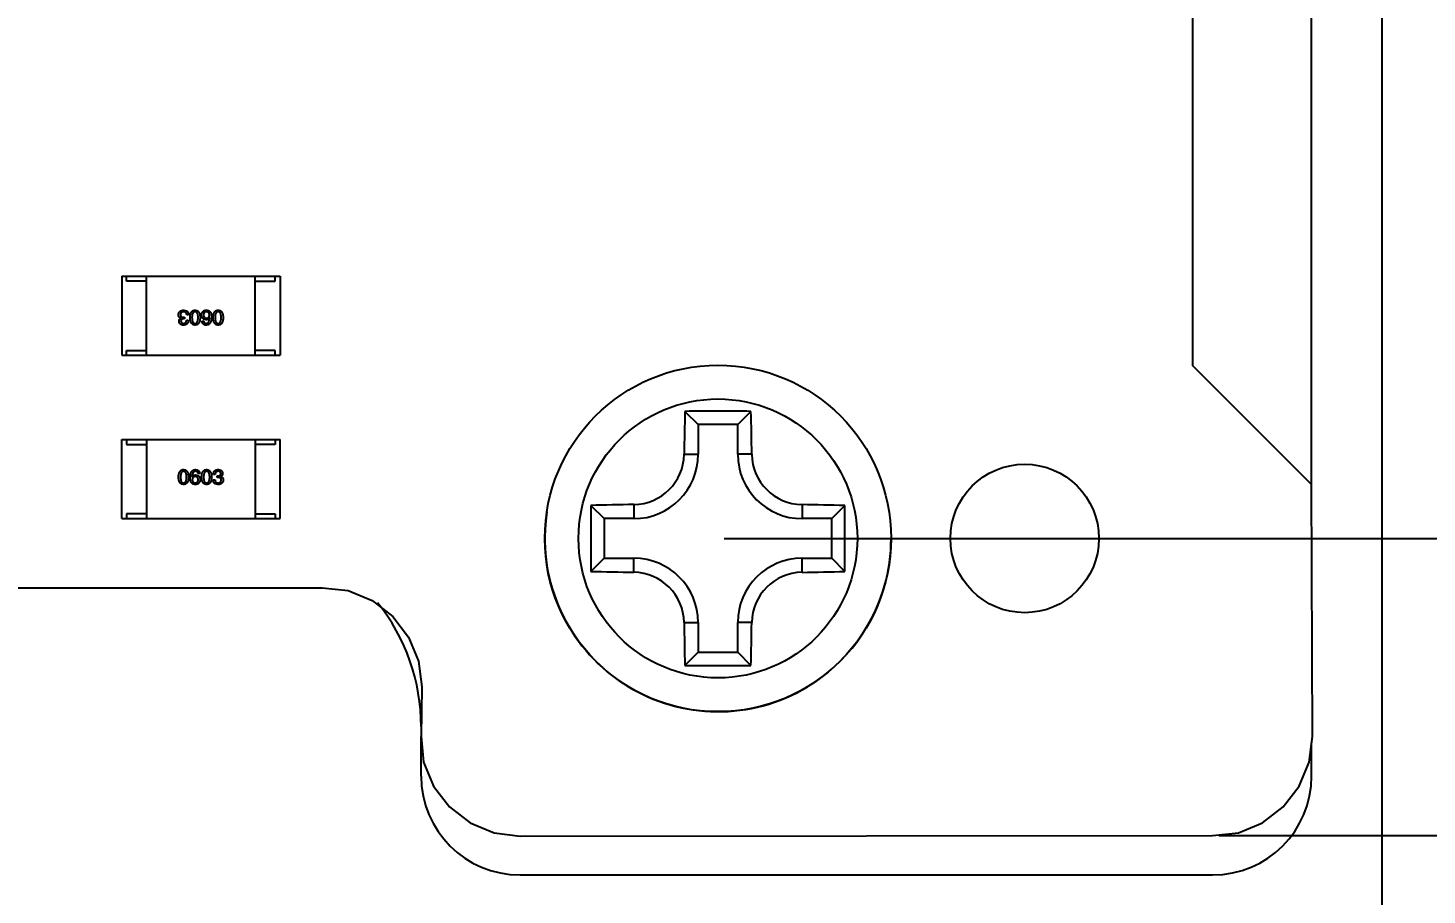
# Model space of a CAD drawing. Header units: inches. Extents: x -190 to 160, y -110 to 38.
# Drawn here: x 131.8 to 145.94, y -61.6 to -52.84 of the extents above; entities that cross this region are included whole.
import ezdxf

# ---------------------------------------------------------------- set-up
doc = ezdxf.new("R2010")
doc.units = ezdxf.units.IN
doc.header["$LTSCALE"] = 1.21
doc.header["$MEASUREMENT"] = 0
doc.header["$PDMODE"] = 3
doc.header["$PDSIZE"] = 0.3125
doc.layers.get('0').update_dxf_attribs({"linetype": 'CONTINUOUS'})
doc.layers.get('Defpoints').update_dxf_attribs({"linetype": 'CONTINUOUS'})
doc.layers.add('02___PRT_ALL_AXES', color=7, linetype='CONTINUOUS')
doc.layers.add('DIM', color=3, linetype='CONTINUOUS')
doc.styles.get("Standard").update_dxf_attribs({"font": 'txt', "width": 0.8})
doc.dimstyles.get("Standard").update_dxf_attribs({"dimtxt": 0.15625, "dimasz": 0.1875, "dimexe": 0.125, "dimexo": 0.0625, "dimgap": 0.09, "dimtad": 0, "dimtih": 1, "dimtoh": 1, "dimzin": 4, "dimdsep": 46, "dimtxsty": 'STANDARD', "dimblk": '_FILLED', "dimblk1": '_FILLED', "dimblk2": '_FILLED', "dimcen": 0.09, "dimazin": 1, "dimtp": 0.01, "dimtm": 0.01, "dimtfac": 1, "dimtofl": 0, "dimtmove": 0, "dimatfit": 3, "dimldrblk": '_FILLED', "dimfxl": 1, "dimtolj": 1, "dimtzin": 4, "dimarcsym": 0})

# ---------------------------------------------------------------- blocks, each defined once
blk = doc.blocks.new('_FILLED')
at = {"color": 0, "linetype": 'ByBlock'}
blk.add_solid([(0, 0), (-1, 0.1667), (-1, -0.1667)], dxfattribs=at)
blk = doc.blocks.new('*D15')
at = {"layer": 'Defpoints', "color": 0}
for p in [(138.776, -7.997), (138.776, -57.997), (154.239, -57.997)]:
    blk.add_point(p, dxfattribs=at)
at = {"layer": 'DIM', "color": 0, "lineweight": -2}
for p, q in [((138.838, -7.997), (154.364, -7.997)), ((154.239, -9.497), (154.239, -30.107)), ((154.239, -56.497), (154.239, -35.887)), ((138.838, -57.997), (154.364, -57.997))]:
    blk.add_line(p, q, dxfattribs=at)
at = {"layer": 'DIM', "color": 0, "lineweight": -2, "xscale": 1.5, "yscale": 1.5, "zscale": 1.5}
for p, rotation in [((154.239, -7.997), 90), ((154.239, -57.997), 270)]:
    blk.add_blockref('_FILLED', p, dxfattribs=dict(at, rotation=rotation))
at = {"layer": 'DIM', "color": 0, "insert": (154.239, -32.997), "char_height": 2, "attachment_point": 5, "rotation": 90}
blk.add_mtext('\\A1;50.00', dxfattribs=at)
blk = doc.blocks.new('*D16')
at = {"layer": 'Defpoints', "color": 0}
for p in [(143.776, -4.988), (143.776, -60.997), (158.77, -60.997)]:
    blk.add_point(p, dxfattribs=at)
at = {"layer": 'DIM', "color": 0, "lineweight": -2}
for p, q in [((143.838, -4.988), (158.895, -4.988)), ((158.77, -6.488), (158.77, -30.636)), ((158.77, -59.497), (158.77, -35.349)), ((143.838, -60.997), (158.895, -60.997))]:
    blk.add_line(p, q, dxfattribs=at)
at = {"layer": 'DIM', "color": 0, "lineweight": -2, "xscale": 1.5, "yscale": 1.5, "zscale": 1.5}
for p, rotation in [((158.77, -4.988), 90), ((158.77, -60.997), 270)]:
    blk.add_blockref('_FILLED', p, dxfattribs=dict(at, rotation=rotation))
at = {"layer": 'DIM', "color": 0, "insert": (158.77, -32.993), "char_height": 2, "attachment_point": 5, "rotation": 90}
blk.add_mtext('\\A1;56.0', dxfattribs=at)

msp = doc.modelspace()

# ---------------------------------------------------------------- linework, layer by layer
at = {"color": 7, "linetype": 'Continuous'}
for p, q in [((145.486, -4.867), (145.486, -71.937)), ((144.776, -57.453), (144.776, -29.747)), ((143.576, -56.253), (143.576, -49.91)), ((132.75, -55.347), (134.35, -55.347)), ((132.75, -55.347), (132.75, -56.147)), ((132.8, -55.397), (132.8, -55.347)), ((133, -55.397), (132.8, -55.397)), ((133, -56.147), (133, -55.347)), ((134.1, -56.147), (134.1, -55.347)), ((134.1, -55.397), (134.3, -55.397)), ((134.3, -55.397), (134.3, -55.347)), ((134.35, -55.347), (134.35, -56.147)), ((133.377, -55.692), (133.404, -55.697)), ((133.348, -55.772), (133.348, -55.771)), ((133.377, -55.762), (133.386, -55.762)), ((133.386, -55.778), (133.377, -55.778)), ((133.386, -55.762), (133.386, -55.778)), ((133.404, -55.793), (133.422, -55.793)), ((133.426, -55.739), (133.407, -55.739)), ((133.561, -55.802), (133.579, -55.802)), ((133.639, -55.77), (133.638, -55.77)), ((132.8, -56.097), (133, -56.097)), ((132.8, -56.147), (132.8, -56.097)), ((134.3, -56.097), (134.1, -56.097)), ((134.3, -56.147), (134.3, -56.097)), ((132.75, -56.147), (134.35, -56.147)), ((144.776, -57.453), (143.576, -56.253)), ((138.442, -56.713), (138.575, -56.847)), ((139.109, -56.713), (138.976, -56.847)), ((138.976, -56.847), (138.575, -56.847)), ((138.575, -56.847), (138.575, -57.147)), ((138.976, -57.147), (138.976, -56.847)), ((132.75, -56.997), (134.35, -56.997)), ((132.75, -57.797), (132.75, -56.997)), ((132.8, -56.997), (132.8, -57.047)), ((132.8, -57.047), (133, -57.047)), ((133, -56.997), (133, -57.797)), ((134.1, -56.997), (134.1, -57.797)), ((134.3, -57.047), (134.1, -57.047)), ((134.3, -56.997), (134.3, -57.047)), ((134.35, -57.797), (134.35, -56.997)), ((138.433, -57.147), (138.575, -57.147)), ((139.118, -57.147), (138.976, -57.147)), ((133.46, -57.373), (133.461, -57.374)), ((133.539, -57.341), (133.521, -57.341)), ((133.674, -57.404), (133.693, -57.404)), ((133.695, -57.35), (133.677, -57.35)), ((133.713, -57.366), (133.723, -57.366)), ((133.713, -57.381), (133.713, -57.366)), ((133.722, -57.381), (133.713, -57.381)), ((133.752, -57.371), (133.752, -57.372)), ((133.723, -57.452), (133.696, -57.447)), ((144.784, -59.997), (144.776, -57.453)), ((137.492, -57.663), (137.625, -57.797)), ((137.926, -57.655), (137.926, -57.797)), ((139.626, -57.655), (139.626, -57.797)), ((140.059, -57.663), (139.926, -57.797)), ((132.75, -57.797), (134.35, -57.797)), ((133, -57.747), (132.8, -57.747)), ((132.8, -57.747), (132.8, -57.797)), ((134.1, -57.747), (134.3, -57.747)), ((134.3, -57.747), (134.3, -57.797)), ((137.926, -57.797), (137.625, -57.797)), ((137.625, -57.797), (137.625, -58.197)), ((139.926, -57.797), (139.626, -57.797)), ((139.926, -58.197), (139.926, -57.797)), ((137.492, -58.331), (137.625, -58.197)), ((137.625, -58.197), (137.926, -58.197)), ((137.926, -58.339), (137.926, -58.197)), ((139.626, -58.197), (139.926, -58.197)), ((139.626, -58.339), (139.626, -58.197)), ((140.059, -58.331), (139.926, -58.197)), ((121.776, -58.499), (134.776, -58.497)), ((134.776, -58.497), (135.037, -58.523)), ((135.037, -58.523), (135.28, -58.623)), ((135.28, -58.623), (135.489, -58.784)), ((135.489, -58.784), (135.649, -58.993)), ((138.433, -58.847), (138.575, -58.847)), ((138.575, -58.847), (138.575, -59.147)), ((139.118, -58.847), (138.976, -58.847)), ((138.976, -59.147), (138.976, -58.847)), ((135.649, -58.993), (135.75, -59.236)), ((135.75, -59.236), (135.784, -59.497)), ((138.442, -59.281), (138.575, -59.147)), ((138.575, -59.147), (138.976, -59.147)), ((139.109, -59.281), (138.976, -59.147)), ((135.784, -59.497), (135.776, -59.997)), ((135.776, -59.997), (135.801, -60.258)), ((135.776, -60.397), (135.776, -59.997)), ((144.75, -60.258), (144.784, -59.997)), ((144.776, -60.397), (144.776, -60.063)), ((135.801, -60.258), (135.902, -60.501)), ((144.649, -60.501), (144.75, -60.258)), ((135.902, -60.501), (136.062, -60.71)), ((144.489, -60.71), (144.649, -60.501)), ((136.062, -60.71), (136.271, -60.87)), ((144.28, -60.87), (144.489, -60.71)), ((136.271, -60.87), (136.514, -60.971)), ((144.037, -60.971), (144.28, -60.87)), ((136.514, -60.971), (136.776, -61.005)), ((136.776, -61.005), (143.776, -60.997)), ((143.776, -60.997), (144.037, -60.971)), ((136.776, -61.397), (143.776, -61.397))]:
    msp.add_line(p, q, dxfattribs=at)
msp.add_circle((141.876, -57.997), 0.75, dxfattribs=at)
for centre, radius, start, end in [((192.026, -57.985), 53.599, 178.6401, 179.1039), ((138.776, -111.705), 54.993, 89.6523, 90.3477), ((85.661, -57.983), 53.464, 0.8956, 1.3604), ((137.926, -57.147), 0.65, 270, 0), ((137.918, -57.139), 0.516, 270.8929, 359.1071), ((139.626, -57.147), 0.65, 180, 270), ((139.634, -57.139), 0.516, 180.8928, 269.1072), ((192.483, -57.997), 54.992, 179.6524, 180.0001), ((138.761, -111.112), 53.464, 90.8956, 91.3604), ((138.787, -111.248), 53.599, 88.6401, 89.1039), ((85.068, -57.997), 54.992, 359.9999, 0.3476), ((138.776, -57.997), 1.75, 171.208, 0), ((192.483, -57.997), 54.992, 179.9999, 180.3476), ((85.068, -57.997), 54.992, 359.6524, 0.0001), ((137.926, -58.847), 0.65, 0, 90), ((139.626, -58.847), 0.65, 90, 180), ((138.764, -4.746), 53.599, 268.6401, 269.1039), ((137.918, -58.855), 0.516, 0.8928, 89.1072), ((139.634, -58.855), 0.516, 90.8929, 179.1071), ((138.79, -4.882), 53.464, 270.8956, 271.3604), ((133.776, -59.897), 2, 0, 38.7034), ((191.891, -58.011), 53.464, 180.8956, 181.3604), ((85.525, -58.009), 53.599, 358.6401, 359.1039), ((138.776, -4.289), 54.993, 269.6523, 270.3477), ((136.776, -60.397), 1, 180, 270), ((143.776, -60.397), 1, 270, 0)]:
    msp.add_arc(centre, radius, start, end, dxfattribs=at)
for points, knots in [([(133.323, -55.738), (133.323, -55.736), (133.324, -55.732), (133.325, -55.727), (133.326, -55.723), (133.327, -55.718), (133.329, -55.714), (133.332, -55.71), (133.335, -55.707), (133.338, -55.704), (133.341, -55.701), (133.345, -55.699), (133.35, -55.697), (133.354, -55.695), (133.359, -55.694), (133.365, -55.693), (133.37, -55.692), (133.374, -55.692), (133.377, -55.692)], [0, 0, 0, 0, 0.068236, 0.132937, 0.194125, 0.253174, 0.310181, 0.365986, 0.421096, 0.476216, 0.532352, 0.590232, 0.649824, 0.71274, 0.778406, 0.848058, 0.921922, 1, 1, 1, 1]), ([(133.376, -55.706), (133.374, -55.707), (133.372, -55.707), (133.369, -55.707), (133.365, -55.708), (133.362, -55.709), (133.36, -55.71), (133.357, -55.711), (133.355, -55.713), (133.353, -55.714), (133.351, -55.716), (133.349, -55.718), (133.348, -55.721), (133.346, -55.723), (133.345, -55.726), (133.345, -55.729), (133.344, -55.732), (133.344, -55.734), (133.344, -55.735)], [0, 0, 0, 0, 0.076694, 0.149502, 0.218019, 0.283183, 0.345589, 0.405199, 0.462852, 0.519478, 0.575313, 0.630559, 0.687006, 0.744638, 0.804006, 0.866059, 0.931486, 1, 1, 1, 1]), ([(133.407, -55.739), (133.407, -55.738), (133.407, -55.735), (133.406, -55.732), (133.406, -55.728), (133.405, -55.725), (133.404, -55.722), (133.402, -55.719), (133.401, -55.717), (133.399, -55.715), (133.397, -55.713), (133.394, -55.711), (133.392, -55.71), (133.389, -55.708), (133.386, -55.708), (133.383, -55.707), (133.379, -55.707), (133.377, -55.707), (133.376, -55.706)], [0, 0, 0, 0, 0.07723, 0.149593, 0.217944, 0.282232, 0.34411, 0.402297, 0.458791, 0.513966, 0.568538, 0.623291, 0.679957, 0.737243, 0.798142, 0.86118, 0.928728, 1, 1, 1, 1]), ([(133.404, -55.697), (133.404, -55.697), (133.406, -55.698), (133.409, -55.699), (133.411, -55.701), (133.413, -55.703), (133.415, -55.705), (133.417, -55.707), (133.418, -55.71), (133.42, -55.712), (133.421, -55.715), (133.422, -55.718), (133.423, -55.721), (133.424, -55.724), (133.425, -55.728), (133.425, -55.731), (133.426, -55.735), (133.426, -55.738), (133.426, -55.739)], [0, 0, 0, 0, 0.056906, 0.113264, 0.168825, 0.223843, 0.279195, 0.335267, 0.392098, 0.450414, 0.51054, 0.572219, 0.636652, 0.703156, 0.773102, 0.845505, 0.921063, 1, 1, 1, 1]), ([(133.441, -55.765), (133.441, -55.763), (133.441, -55.757), (133.442, -55.749), (133.443, -55.741), (133.444, -55.734), (133.446, -55.727), (133.448, -55.721), (133.451, -55.716), (133.454, -55.711), (133.457, -55.706), (133.461, -55.702), (133.465, -55.699), (133.47, -55.697), (133.475, -55.694), (133.48, -55.693), (133.486, -55.692), (133.489, -55.692), (133.491, -55.692)], [0, 0, 0, 0, 0.08769, 0.170218, 0.24749, 0.319818, 0.387758, 0.451391, 0.511445, 0.568185, 0.622681, 0.67526, 0.726746, 0.778428, 0.830764, 0.884397, 0.940866, 1, 1, 1, 1]), ([(133.491, -55.706), (133.49, -55.707), (133.488, -55.707), (133.484, -55.707), (133.481, -55.709), (133.478, -55.71), (133.475, -55.713), (133.472, -55.715), (133.47, -55.718), (133.468, -55.722), (133.466, -55.726), (133.465, -55.73), (133.463, -55.735), (133.462, -55.74), (133.461, -55.746), (133.461, -55.752), (133.46, -55.759), (133.46, -55.763), (133.46, -55.765)], [0, 0, 0, 0, 0.050879, 0.099377, 0.146973, 0.193618, 0.240619, 0.289461, 0.34047, 0.395283, 0.453059, 0.515633, 0.582666, 0.655287, 0.732971, 0.815933, 0.905166, 1, 1, 1, 1]), ([(133.491, -55.692), (133.493, -55.692), (133.497, -55.692), (133.503, -55.693), (133.508, -55.694), (133.513, -55.697), (133.518, -55.699), (133.522, -55.702), (133.526, -55.706), (133.529, -55.711), (133.532, -55.716), (133.535, -55.721), (133.537, -55.727), (133.539, -55.734), (133.54, -55.741), (133.541, -55.749), (133.542, -55.757), (133.542, -55.763), (133.542, -55.765)], [0, 0, 0, 0, 0.059135, 0.115606, 0.169241, 0.221578, 0.273261, 0.324749, 0.377329, 0.431642, 0.488541, 0.548597, 0.612232, 0.680174, 0.752504, 0.829777, 0.912307, 1, 1, 1, 1]), ([(133.522, -55.765), (133.522, -55.763), (133.522, -55.759), (133.521, -55.752), (133.521, -55.746), (133.52, -55.74), (133.519, -55.735), (133.518, -55.73), (133.516, -55.725), (133.514, -55.721), (133.512, -55.718), (133.51, -55.715), (133.508, -55.712), (133.505, -55.71), (133.502, -55.708), (133.499, -55.707), (133.495, -55.707), (133.493, -55.707), (133.491, -55.706)], [0, 0, 0, 0, 0.096457, 0.187288, 0.27178, 0.350132, 0.423455, 0.491343, 0.554037, 0.612253, 0.666313, 0.717038, 0.764921, 0.811214, 0.856775, 0.902988, 0.950234, 1, 1, 1, 1]), ([(133.557, -55.741), (133.557, -55.739), (133.557, -55.736), (133.558, -55.731), (133.559, -55.726), (133.561, -55.721), (133.563, -55.716), (133.565, -55.712), (133.568, -55.708), (133.571, -55.705), (133.572, -55.704)], [0, 0, 0, 0, 0.12904, 0.253809, 0.377066, 0.499122, 0.621469, 0.744665, 0.870607, 1, 1, 1, 1]), ([(133.572, -55.704), (133.573, -55.703), (133.575, -55.701), (133.578, -55.698), (133.582, -55.696), (133.587, -55.694), (133.591, -55.693), (133.597, -55.692), (133.603, -55.692), (133.607, -55.692), (133.609, -55.692)], [0, 0, 0, 0, 0.105033, 0.21147, 0.321511, 0.438526, 0.563605, 0.698055, 0.843218, 1, 1, 1, 1]), ([(133.606, -55.706), (133.605, -55.707), (133.602, -55.707), (133.599, -55.707), (133.596, -55.708), (133.594, -55.709), (133.591, -55.71), (133.589, -55.712), (133.587, -55.714), (133.585, -55.716), (133.583, -55.718), (133.582, -55.72), (133.58, -55.723), (133.579, -55.726), (133.578, -55.729), (133.578, -55.733), (133.577, -55.736), (133.577, -55.739), (133.577, -55.74)], [0, 0, 0, 0, 0.066682, 0.130303, 0.190802, 0.248749, 0.30534, 0.361219, 0.415721, 0.471765, 0.528279, 0.586428, 0.64659, 0.710143, 0.776461, 0.846692, 0.921137, 1, 1, 1, 1]), ([(133.637, -55.739), (133.637, -55.738), (133.637, -55.735), (133.636, -55.732), (133.635, -55.728), (133.634, -55.725), (133.633, -55.722), (133.632, -55.72), (133.63, -55.717), (133.628, -55.715), (133.626, -55.713), (133.624, -55.711), (133.621, -55.71), (133.619, -55.709), (133.616, -55.708), (133.612, -55.707), (133.609, -55.707), (133.607, -55.707), (133.606, -55.706)], [0, 0, 0, 0, 0.076467, 0.148148, 0.216496, 0.280559, 0.342274, 0.401168, 0.458322, 0.514073, 0.569257, 0.62465, 0.68124, 0.739113, 0.799947, 0.862804, 0.929597, 1, 1, 1, 1]), ([(133.609, -55.692), (133.611, -55.692), (133.615, -55.692), (133.621, -55.693), (133.626, -55.695), (133.631, -55.697), (133.636, -55.7), (133.64, -55.703), (133.644, -55.707), (133.646, -55.71), (133.647, -55.711)], [0, 0, 0, 0, 0.137449, 0.267856, 0.393219, 0.514735, 0.63397, 0.753734, 0.874967, 1, 1, 1, 1]), ([(133.674, -55.765), (133.674, -55.763), (133.674, -55.757), (133.675, -55.749), (133.676, -55.741), (133.677, -55.734), (133.679, -55.727), (133.682, -55.721), (133.684, -55.716), (133.687, -55.711), (133.691, -55.706), (133.694, -55.702), (133.698, -55.699), (133.703, -55.697), (133.708, -55.694), (133.713, -55.693), (133.719, -55.692), (133.723, -55.692), (133.725, -55.692)], [0, 0, 0, 0, 0.08769, 0.170218, 0.24749, 0.319818, 0.387758, 0.451391, 0.511445, 0.568185, 0.622681, 0.67526, 0.726746, 0.778428, 0.830764, 0.884397, 0.940866, 1, 1, 1, 1]), ([(133.725, -55.706), (133.723, -55.707), (133.721, -55.707), (133.717, -55.707), (133.714, -55.709), (133.711, -55.71), (133.708, -55.713), (133.706, -55.715), (133.703, -55.718), (133.701, -55.722), (133.699, -55.726), (133.698, -55.73), (133.696, -55.735), (133.695, -55.74), (133.695, -55.746), (133.694, -55.752), (133.694, -55.759), (133.694, -55.763), (133.693, -55.765)], [0, 0, 0, 0, 0.050879, 0.099377, 0.146973, 0.193618, 0.240619, 0.289461, 0.34047, 0.395283, 0.453059, 0.515633, 0.582666, 0.655287, 0.732971, 0.815933, 0.905166, 1, 1, 1, 1]), ([(133.725, -55.692), (133.727, -55.692), (133.731, -55.692), (133.736, -55.693), (133.741, -55.694), (133.746, -55.697), (133.751, -55.699), (133.755, -55.702), (133.759, -55.706), (133.762, -55.711), (133.765, -55.716), (133.768, -55.721), (133.77, -55.727), (133.772, -55.734), (133.773, -55.741), (133.774, -55.749), (133.775, -55.757), (133.775, -55.763), (133.775, -55.765)], [0, 0, 0, 0, 0.059135, 0.115606, 0.169241, 0.221578, 0.273261, 0.324749, 0.377329, 0.431642, 0.488541, 0.548597, 0.612232, 0.680174, 0.752504, 0.829777, 0.912307, 1, 1, 1, 1]), ([(133.755, -55.765), (133.755, -55.763), (133.755, -55.759), (133.755, -55.752), (133.754, -55.746), (133.753, -55.74), (133.752, -55.735), (133.751, -55.73), (133.749, -55.725), (133.747, -55.721), (133.745, -55.718), (133.743, -55.715), (133.741, -55.712), (133.738, -55.71), (133.735, -55.708), (133.732, -55.707), (133.728, -55.707), (133.726, -55.707), (133.725, -55.706)], [0, 0, 0, 0, 0.096457, 0.187288, 0.27178, 0.350132, 0.423455, 0.491343, 0.554037, 0.612253, 0.666313, 0.717038, 0.764921, 0.811214, 0.856775, 0.902988, 0.950234, 1, 1, 1, 1]), ([(133.348, -55.771), (133.347, -55.771), (133.345, -55.77), (133.342, -55.769), (133.34, -55.768), (133.337, -55.766), (133.335, -55.765), (133.333, -55.763), (133.331, -55.761), (133.329, -55.759), (133.328, -55.757), (133.327, -55.755), (133.326, -55.752), (133.325, -55.75), (133.324, -55.747), (133.324, -55.744), (133.323, -55.741), (133.323, -55.739), (133.323, -55.738)], [0, 0, 0, 0, 0.069445, 0.136039, 0.200011, 0.261745, 0.322328, 0.381403, 0.438864, 0.496655, 0.554398, 0.612391, 0.672266, 0.733005, 0.79604, 0.861293, 0.928785, 1, 1, 1, 1]), ([(133.33, -55.803), (133.33, -55.801), (133.33, -55.798), (133.331, -55.793), (133.332, -55.788), (133.334, -55.784), (133.337, -55.78), (133.34, -55.777), (133.344, -55.774), (133.346, -55.773), (133.348, -55.772)], [0, 0, 0, 0, 0.143686, 0.277942, 0.40333, 0.521785, 0.638573, 0.755208, 0.874773, 1, 1, 1, 1]), ([(133.375, -55.842), (133.373, -55.842), (133.37, -55.841), (133.365, -55.841), (133.36, -55.84), (133.356, -55.839), (133.352, -55.837), (133.349, -55.836), (133.345, -55.834), (133.342, -55.831), (133.34, -55.829), (133.337, -55.826), (133.335, -55.823), (133.333, -55.819), (133.332, -55.816), (133.331, -55.812), (133.33, -55.808), (133.33, -55.805), (133.33, -55.803)], [0, 0, 0, 0, 0.077845, 0.151584, 0.221397, 0.287366, 0.350104, 0.410398, 0.467998, 0.524388, 0.579979, 0.635152, 0.690917, 0.747936, 0.806661, 0.867861, 0.932479, 1, 1, 1, 1]), ([(133.344, -55.735), (133.344, -55.736), (133.344, -55.738), (133.344, -55.741), (133.345, -55.744), (133.346, -55.747), (133.347, -55.749), (133.348, -55.752), (133.35, -55.754), (133.352, -55.756), (133.354, -55.757), (133.357, -55.759), (133.36, -55.76), (133.363, -55.761), (133.366, -55.761), (133.37, -55.762), (133.373, -55.762), (133.376, -55.762), (133.377, -55.762)], [0, 0, 0, 0, 0.066518, 0.129194, 0.188613, 0.245254, 0.300032, 0.353805, 0.407079, 0.461108, 0.516272, 0.574141, 0.634837, 0.699275, 0.767504, 0.840272, 0.917505, 1, 1, 1, 1]), ([(133.377, -55.778), (133.375, -55.778), (133.373, -55.778), (133.37, -55.778), (133.367, -55.779), (133.365, -55.78), (133.362, -55.78), (133.36, -55.781), (133.358, -55.783), (133.356, -55.784), (133.354, -55.786), (133.353, -55.787), (133.352, -55.789), (133.351, -55.791), (133.35, -55.794), (133.349, -55.796), (133.349, -55.799), (133.349, -55.801), (133.349, -55.802)], [0, 0, 0, 0, 0.079415, 0.154091, 0.22508, 0.29186, 0.355026, 0.415127, 0.472418, 0.528511, 0.583551, 0.638361, 0.693547, 0.750023, 0.807857, 0.868401, 0.932259, 1, 1, 1, 1]), ([(133.349, -55.802), (133.349, -55.802), (133.349, -55.804), (133.349, -55.807), (133.35, -55.809), (133.351, -55.811), (133.352, -55.813), (133.353, -55.815), (133.355, -55.817), (133.356, -55.818), (133.358, -55.82), (133.36, -55.821), (133.362, -55.822), (133.365, -55.823), (133.367, -55.823), (133.37, -55.824), (133.373, -55.824), (133.375, -55.824), (133.376, -55.825)], [0, 0, 0, 0, 0.067655, 0.132224, 0.194132, 0.253145, 0.309858, 0.366002, 0.421361, 0.47702, 0.532632, 0.590536, 0.65067, 0.713258, 0.779588, 0.848803, 0.921949, 1, 1, 1, 1]), ([(133.422, -55.793), (133.422, -55.795), (133.422, -55.799), (133.422, -55.804), (133.421, -55.809), (133.419, -55.814), (133.418, -55.818), (133.415, -55.822), (133.413, -55.826), (133.41, -55.829), (133.407, -55.832), (133.403, -55.835), (133.4, -55.837), (133.395, -55.838), (133.391, -55.84), (133.386, -55.841), (133.38, -55.842), (133.377, -55.842), (133.375, -55.842)], [0, 0, 0, 0, 0.074804, 0.144899, 0.211458, 0.274554, 0.334363, 0.392059, 0.448123, 0.503024, 0.558154, 0.613471, 0.670844, 0.729926, 0.792003, 0.857405, 0.926768, 1, 1, 1, 1]), ([(133.376, -55.825), (133.377, -55.824), (133.379, -55.824), (133.382, -55.824), (133.385, -55.823), (133.388, -55.823), (133.391, -55.822), (133.393, -55.82), (133.395, -55.819), (133.397, -55.817), (133.399, -55.815), (133.4, -55.812), (133.401, -55.81), (133.402, -55.807), (133.403, -55.804), (133.404, -55.801), (133.404, -55.797), (133.404, -55.795), (133.404, -55.793)], [0, 0, 0, 0, 0.069877, 0.136363, 0.198671, 0.257968, 0.315462, 0.370709, 0.425568, 0.479847, 0.535753, 0.592303, 0.651386, 0.713311, 0.778642, 0.84836, 0.921866, 1, 1, 1, 1]), ([(133.491, -55.842), (133.49, -55.842), (133.486, -55.841), (133.48, -55.84), (133.475, -55.839), (133.47, -55.836), (133.466, -55.834), (133.462, -55.83), (133.458, -55.826), (133.454, -55.822), (133.451, -55.817), (133.449, -55.811), (133.447, -55.805), (133.445, -55.798), (133.443, -55.791), (133.442, -55.783), (133.441, -55.774), (133.441, -55.769), (133.441, -55.765)], [0, 0, 0, 0, 0.057415, 0.112361, 0.16496, 0.216437, 0.267441, 0.318839, 0.371478, 0.426325, 0.483626, 0.544235, 0.608673, 0.677374, 0.750405, 0.828394, 0.911525, 1, 1, 1, 1]), ([(133.46, -55.765), (133.46, -55.768), (133.46, -55.772), (133.461, -55.779), (133.461, -55.785), (133.462, -55.791), (133.463, -55.797), (133.465, -55.801), (133.466, -55.806), (133.468, -55.81), (133.47, -55.813), (133.472, -55.816), (133.475, -55.819), (133.478, -55.821), (133.481, -55.823), (133.484, -55.824), (133.488, -55.824), (133.49, -55.824), (133.491, -55.825)], [0, 0, 0, 0, 0.095719, 0.185854, 0.269738, 0.347952, 0.420315, 0.487894, 0.550245, 0.608186, 0.662454, 0.713283, 0.761375, 0.808209, 0.854301, 0.901312, 0.949396, 1, 1, 1, 1]), ([(133.491, -55.825), (133.493, -55.824), (133.495, -55.824), (133.499, -55.824), (133.502, -55.823), (133.505, -55.821), (133.508, -55.819), (133.51, -55.816), (133.512, -55.813), (133.514, -55.81), (133.516, -55.806), (133.518, -55.801), (133.519, -55.797), (133.52, -55.791), (133.521, -55.785), (133.521, -55.779), (133.522, -55.772), (133.522, -55.768), (133.522, -55.765)], [0, 0, 0, 0, 0.049764, 0.097007, 0.143217, 0.188577, 0.235116, 0.282997, 0.333719, 0.387776, 0.445989, 0.508679, 0.576563, 0.649481, 0.728235, 0.812722, 0.903548, 1, 1, 1, 1]), ([(133.542, -55.765), (133.542, -55.769), (133.542, -55.774), (133.541, -55.783), (133.54, -55.791), (133.539, -55.798), (133.537, -55.805), (133.535, -55.811), (133.532, -55.817), (133.529, -55.822), (133.526, -55.827), (133.522, -55.831), (133.518, -55.834), (133.513, -55.837), (133.508, -55.839), (133.503, -55.84), (133.497, -55.841), (133.493, -55.842), (133.491, -55.842)], [0, 0, 0, 0, 0.088823, 0.172287, 0.250296, 0.323438, 0.392244, 0.456221, 0.516635, 0.573871, 0.628, 0.680335, 0.731489, 0.782557, 0.834044, 0.886738, 0.942089, 1, 1, 1, 1]), ([(133.604, -55.788), (133.602, -55.787), (133.599, -55.787), (133.593, -55.786), (133.589, -55.785), (133.584, -55.784), (133.58, -55.782), (133.576, -55.78), (133.573, -55.777), (133.57, -55.774), (133.567, -55.771), (133.565, -55.768), (133.562, -55.764), (133.561, -55.76), (133.559, -55.756), (133.558, -55.751), (133.558, -55.746), (133.557, -55.743), (133.557, -55.741)], [0, 0, 0, 0, 0.074228, 0.144548, 0.211288, 0.274576, 0.335162, 0.393915, 0.450599, 0.506657, 0.562409, 0.618617, 0.676096, 0.735061, 0.79654, 0.860906, 0.928473, 1, 1, 1, 1]), ([(133.604, -55.842), (133.602, -55.842), (133.599, -55.841), (133.595, -55.841), (133.59, -55.84), (133.587, -55.838), (133.583, -55.837), (133.579, -55.835), (133.576, -55.833), (133.573, -55.831), (133.571, -55.828), (133.568, -55.825), (133.566, -55.822), (133.565, -55.819), (133.563, -55.815), (133.562, -55.811), (133.561, -55.807), (133.561, -55.804), (133.561, -55.802)], [0, 0, 0, 0, 0.073784, 0.144317, 0.211047, 0.274818, 0.336501, 0.395724, 0.453465, 0.510016, 0.566585, 0.622844, 0.680328, 0.739335, 0.800408, 0.863904, 0.93053, 1, 1, 1, 1]), ([(133.577, -55.74), (133.577, -55.741), (133.577, -55.744), (133.578, -55.747), (133.578, -55.75), (133.579, -55.753), (133.58, -55.756), (133.582, -55.759), (133.583, -55.761), (133.585, -55.763), (133.587, -55.765), (133.589, -55.767), (133.592, -55.768), (133.594, -55.769), (133.597, -55.77), (133.6, -55.771), (133.603, -55.771), (133.605, -55.771), (133.606, -55.771)], [0, 0, 0, 0, 0.076288, 0.14871, 0.216387, 0.281386, 0.342528, 0.402111, 0.4591, 0.514852, 0.569974, 0.625644, 0.682226, 0.740156, 0.800362, 0.863471, 0.930116, 1, 1, 1, 1]), ([(133.579, -55.802), (133.579, -55.804), (133.58, -55.807), (133.581, -55.812), (133.584, -55.816), (133.587, -55.819), (133.59, -55.822), (133.594, -55.823), (133.599, -55.824), (133.602, -55.824), (133.604, -55.825)], [0, 0, 0, 0, 0.1439, 0.274233, 0.394478, 0.509388, 0.621911, 0.738504, 0.863414, 1, 1, 1, 1]), ([(133.658, -55.762), (133.658, -55.765), (133.658, -55.771), (133.657, -55.78), (133.656, -55.789), (133.654, -55.796), (133.652, -55.803), (133.65, -55.81), (133.647, -55.816), (133.644, -55.821), (133.64, -55.826), (133.636, -55.83), (133.632, -55.833), (133.627, -55.836), (133.622, -55.839), (133.616, -55.84), (133.61, -55.841), (133.606, -55.842), (133.604, -55.842)], [0, 0, 0, 0, 0.087517, 0.169686, 0.246944, 0.319347, 0.387088, 0.450961, 0.511075, 0.567974, 0.622351, 0.675039, 0.726853, 0.778688, 0.83093, 0.884738, 0.941043, 1, 1, 1, 1]), ([(133.638, -55.77), (133.638, -55.771), (133.636, -55.774), (133.633, -55.778), (133.629, -55.781), (133.625, -55.783), (133.62, -55.785), (133.615, -55.787), (133.61, -55.787), (133.606, -55.788), (133.604, -55.788)], [0, 0, 0, 0, 0.122276, 0.239997, 0.35611, 0.473903, 0.59404, 0.720428, 0.855383, 1, 1, 1, 1]), ([(133.604, -55.825), (133.605, -55.824), (133.608, -55.824), (133.611, -55.823), (133.615, -55.822), (133.618, -55.821), (133.621, -55.819), (133.624, -55.816), (133.626, -55.813), (133.629, -55.81), (133.631, -55.807), (133.633, -55.803), (133.634, -55.798), (133.636, -55.793), (133.637, -55.788), (133.638, -55.783), (133.639, -55.777), (133.639, -55.773), (133.639, -55.77)], [0, 0, 0, 0, 0.054741, 0.107075, 0.158339, 0.208382, 0.258772, 0.310045, 0.362765, 0.417822, 0.475982, 0.537466, 0.602901, 0.673037, 0.747247, 0.826291, 0.910782, 1, 1, 1, 1]), ([(133.606, -55.771), (133.608, -55.771), (133.61, -55.771), (133.613, -55.771), (133.616, -55.77), (133.619, -55.769), (133.622, -55.768), (133.624, -55.766), (133.626, -55.765), (133.628, -55.763), (133.63, -55.761), (133.632, -55.758), (133.633, -55.756), (133.634, -55.753), (133.635, -55.75), (133.636, -55.747), (133.636, -55.743), (133.637, -55.741), (133.637, -55.739)], [0, 0, 0, 0, 0.070453, 0.136523, 0.199866, 0.260392, 0.318446, 0.374657, 0.430182, 0.485556, 0.541071, 0.598396, 0.657208, 0.718642, 0.783247, 0.851631, 0.923928, 1, 1, 1, 1]), ([(133.647, -55.711), (133.648, -55.713), (133.65, -55.716), (133.652, -55.721), (133.654, -55.727), (133.655, -55.733), (133.657, -55.74), (133.657, -55.747), (133.658, -55.754), (133.658, -55.76), (133.658, -55.762)], [0, 0, 0, 0, 0.101889, 0.209155, 0.322694, 0.442863, 0.569758, 0.70479, 0.848502, 1, 1, 1, 1]), ([(133.725, -55.842), (133.723, -55.842), (133.719, -55.841), (133.713, -55.84), (133.708, -55.839), (133.703, -55.836), (133.699, -55.834), (133.695, -55.83), (133.691, -55.826), (133.688, -55.822), (133.685, -55.817), (133.682, -55.811), (133.68, -55.805), (133.678, -55.798), (133.676, -55.791), (133.675, -55.783), (133.674, -55.774), (133.674, -55.769), (133.674, -55.765)], [0, 0, 0, 0, 0.057415, 0.112361, 0.16496, 0.216437, 0.267441, 0.318839, 0.371478, 0.426325, 0.483626, 0.544235, 0.608673, 0.677374, 0.750405, 0.828394, 0.911525, 1, 1, 1, 1]), ([(133.693, -55.765), (133.694, -55.768), (133.694, -55.772), (133.694, -55.779), (133.695, -55.785), (133.695, -55.791), (133.696, -55.797), (133.698, -55.801), (133.699, -55.806), (133.701, -55.81), (133.703, -55.813), (133.706, -55.816), (133.708, -55.819), (133.711, -55.821), (133.714, -55.823), (133.717, -55.824), (133.721, -55.824), (133.723, -55.824), (133.725, -55.825)], [0, 0, 0, 0, 0.095719, 0.185854, 0.269738, 0.347952, 0.420315, 0.487894, 0.550245, 0.608186, 0.662454, 0.713283, 0.761375, 0.808209, 0.854301, 0.901312, 0.949396, 1, 1, 1, 1]), ([(133.725, -55.825), (133.726, -55.824), (133.728, -55.824), (133.732, -55.824), (133.735, -55.823), (133.738, -55.821), (133.741, -55.819), (133.743, -55.816), (133.745, -55.813), (133.747, -55.81), (133.749, -55.806), (133.751, -55.801), (133.752, -55.797), (133.753, -55.791), (133.754, -55.785), (133.755, -55.779), (133.755, -55.772), (133.755, -55.768), (133.755, -55.765)], [0, 0, 0, 0, 0.049764, 0.097007, 0.143217, 0.188577, 0.235116, 0.282997, 0.333719, 0.387776, 0.445989, 0.508679, 0.576563, 0.649481, 0.728235, 0.812722, 0.903548, 1, 1, 1, 1]), ([(133.775, -55.765), (133.775, -55.769), (133.775, -55.774), (133.774, -55.783), (133.773, -55.791), (133.772, -55.798), (133.77, -55.805), (133.768, -55.811), (133.765, -55.817), (133.762, -55.822), (133.759, -55.827), (133.755, -55.831), (133.751, -55.834), (133.746, -55.837), (133.741, -55.839), (133.736, -55.84), (133.731, -55.841), (133.727, -55.842), (133.725, -55.842)], [0, 0, 0, 0, 0.088823, 0.172287, 0.250296, 0.323438, 0.392244, 0.456221, 0.516635, 0.573871, 0.628, 0.680335, 0.731489, 0.782557, 0.834044, 0.886738, 0.942089, 1, 1, 1, 1]), ([(133.324, -57.378), (133.324, -57.375), (133.325, -57.369), (133.325, -57.36), (133.326, -57.352), (133.328, -57.345), (133.33, -57.338), (133.332, -57.332), (133.335, -57.326), (133.338, -57.321), (133.341, -57.317), (133.345, -57.313), (133.349, -57.309), (133.353, -57.307), (133.358, -57.305), (133.364, -57.303), (133.369, -57.302), (133.373, -57.302), (133.375, -57.302)], [0, 0, 0, 0, 0.088823, 0.172287, 0.250296, 0.323438, 0.392244, 0.456221, 0.516635, 0.573871, 0.628, 0.680335, 0.731489, 0.782557, 0.834044, 0.886738, 0.942089, 1, 1, 1, 1]), ([(133.375, -57.452), (133.373, -57.452), (133.369, -57.451), (133.364, -57.45), (133.358, -57.449), (133.353, -57.447), (133.349, -57.444), (133.345, -57.441), (133.341, -57.437), (133.338, -57.433), (133.335, -57.428), (133.332, -57.422), (133.33, -57.416), (133.328, -57.41), (133.326, -57.403), (133.325, -57.395), (133.325, -57.387), (133.324, -57.381), (133.324, -57.378)], [0, 0, 0, 0, 0.059135, 0.115606, 0.169241, 0.221578, 0.273261, 0.324749, 0.377329, 0.431642, 0.488541, 0.548597, 0.612232, 0.680174, 0.752504, 0.829777, 0.912307, 1, 1, 1, 1]), ([(133.375, -57.319), (133.374, -57.319), (133.371, -57.319), (133.368, -57.32), (133.365, -57.321), (133.362, -57.322), (133.359, -57.325), (133.356, -57.327), (133.354, -57.33), (133.352, -57.334), (133.35, -57.338), (133.349, -57.342), (133.348, -57.347), (133.346, -57.352), (133.346, -57.358), (133.345, -57.364), (133.345, -57.371), (133.345, -57.376), (133.345, -57.378)], [0, 0, 0, 0, 0.049764, 0.097007, 0.143217, 0.188577, 0.235116, 0.282997, 0.333719, 0.387776, 0.445989, 0.508679, 0.576563, 0.649481, 0.728235, 0.812722, 0.903548, 1, 1, 1, 1]), ([(133.345, -57.378), (133.345, -57.38), (133.345, -57.385), (133.345, -57.392), (133.346, -57.398), (133.346, -57.404), (133.348, -57.409), (133.349, -57.414), (133.35, -57.418), (133.352, -57.422), (133.354, -57.426), (133.356, -57.429), (133.359, -57.431), (133.362, -57.433), (133.365, -57.435), (133.368, -57.436), (133.371, -57.437), (133.374, -57.437), (133.375, -57.437)], [0, 0, 0, 0, 0.096457, 0.187288, 0.27178, 0.350132, 0.423455, 0.491343, 0.554037, 0.612253, 0.666313, 0.717038, 0.764921, 0.811214, 0.856775, 0.902988, 0.950234, 1, 1, 1, 1]), ([(133.375, -57.302), (133.377, -57.302), (133.381, -57.302), (133.386, -57.303), (133.392, -57.305), (133.396, -57.307), (133.401, -57.31), (133.405, -57.313), (133.409, -57.317), (133.412, -57.322), (133.415, -57.327), (133.418, -57.332), (133.42, -57.339), (133.422, -57.345), (133.423, -57.353), (133.425, -57.361), (133.425, -57.369), (133.426, -57.375), (133.426, -57.378)], [0, 0, 0, 0, 0.057415, 0.112361, 0.16496, 0.216437, 0.267441, 0.318839, 0.371478, 0.426325, 0.483626, 0.544235, 0.608673, 0.677374, 0.750405, 0.828394, 0.911525, 1, 1, 1, 1]), ([(133.406, -57.378), (133.406, -57.376), (133.406, -57.371), (133.406, -57.364), (133.405, -57.358), (133.404, -57.352), (133.403, -57.347), (133.402, -57.342), (133.4, -57.338), (133.399, -57.334), (133.396, -57.33), (133.394, -57.327), (133.392, -57.325), (133.389, -57.322), (133.386, -57.321), (133.382, -57.32), (133.379, -57.319), (133.376, -57.319), (133.375, -57.319)], [0, 0, 0, 0, 0.095719, 0.185854, 0.269738, 0.347952, 0.420315, 0.487894, 0.550245, 0.608186, 0.662454, 0.713283, 0.761375, 0.808209, 0.854301, 0.901312, 0.949396, 1, 1, 1, 1]), ([(133.375, -57.437), (133.376, -57.437), (133.379, -57.437), (133.382, -57.436), (133.386, -57.435), (133.389, -57.433), (133.392, -57.431), (133.394, -57.428), (133.396, -57.425), (133.398, -57.422), (133.4, -57.418), (133.402, -57.413), (133.403, -57.409), (133.404, -57.403), (133.405, -57.398), (133.406, -57.391), (133.406, -57.385), (133.406, -57.38), (133.406, -57.378)], [0, 0, 0, 0, 0.050879, 0.099377, 0.146973, 0.193618, 0.240619, 0.289461, 0.34047, 0.395283, 0.453059, 0.515633, 0.582666, 0.655287, 0.732971, 0.815933, 0.905166, 1, 1, 1, 1]), ([(133.426, -57.378), (133.426, -57.381), (133.426, -57.387), (133.425, -57.395), (133.424, -57.403), (133.422, -57.41), (133.42, -57.416), (133.418, -57.422), (133.415, -57.428), (133.412, -57.433), (133.409, -57.437), (133.405, -57.441), (133.401, -57.444), (133.397, -57.447), (133.392, -57.449), (133.387, -57.45), (133.381, -57.451), (133.377, -57.452), (133.375, -57.452)], [0, 0, 0, 0, 0.08769, 0.170218, 0.24749, 0.319818, 0.387758, 0.451391, 0.511445, 0.568185, 0.622681, 0.67526, 0.726746, 0.778428, 0.830764, 0.884397, 0.940866, 1, 1, 1, 1]), ([(133.442, -57.381), (133.442, -57.378), (133.442, -57.372), (133.443, -57.363), (133.444, -57.355), (133.445, -57.347), (133.447, -57.34), (133.45, -57.334), (133.453, -57.328), (133.456, -57.322), (133.459, -57.318), (133.463, -57.314), (133.468, -57.31), (133.473, -57.307), (133.478, -57.305), (133.483, -57.303), (133.489, -57.302), (133.494, -57.302), (133.496, -57.302)], [0, 0, 0, 0, 0.087517, 0.169686, 0.246944, 0.319347, 0.387088, 0.450961, 0.511075, 0.567974, 0.622351, 0.675039, 0.726853, 0.778688, 0.83093, 0.884738, 0.941043, 1, 1, 1, 1]), ([(133.452, -57.432), (133.451, -57.43), (133.45, -57.427), (133.447, -57.422), (133.446, -57.416), (133.444, -57.41), (133.443, -57.404), (133.442, -57.397), (133.442, -57.389), (133.442, -57.384), (133.442, -57.381)], [0, 0, 0, 0, 0.101889, 0.209155, 0.322694, 0.442863, 0.569758, 0.70479, 0.848502, 1, 1, 1, 1]), ([(133.496, -57.319), (133.494, -57.319), (133.492, -57.319), (133.488, -57.32), (133.485, -57.321), (133.481, -57.323), (133.478, -57.325), (133.476, -57.327), (133.473, -57.33), (133.471, -57.333), (133.469, -57.337), (133.467, -57.341), (133.465, -57.345), (133.464, -57.35), (133.463, -57.355), (133.462, -57.361), (133.461, -57.367), (133.461, -57.371), (133.46, -57.373)], [0, 0, 0, 0, 0.054741, 0.107075, 0.158339, 0.208382, 0.258772, 0.310045, 0.362765, 0.417822, 0.475982, 0.537466, 0.602901, 0.673037, 0.747247, 0.826291, 0.910782, 1, 1, 1, 1]), ([(133.461, -57.374), (133.462, -57.372), (133.464, -57.37), (133.467, -57.366), (133.471, -57.363), (133.475, -57.36), (133.479, -57.358), (133.484, -57.357), (133.49, -57.356), (133.494, -57.356), (133.496, -57.356)], [0, 0, 0, 0, 0.122276, 0.239997, 0.35611, 0.473903, 0.59404, 0.720428, 0.855383, 1, 1, 1, 1]), ([(133.493, -57.372), (133.492, -57.372), (133.49, -57.372), (133.487, -57.373), (133.483, -57.373), (133.481, -57.374), (133.478, -57.376), (133.476, -57.377), (133.473, -57.379), (133.471, -57.381), (133.469, -57.383), (133.468, -57.385), (133.467, -57.388), (133.465, -57.39), (133.464, -57.394), (133.464, -57.397), (133.463, -57.4), (133.463, -57.403), (133.463, -57.404)], [0, 0, 0, 0, 0.070453, 0.136523, 0.199866, 0.260392, 0.318446, 0.374657, 0.430182, 0.485556, 0.541071, 0.598396, 0.657208, 0.718642, 0.783247, 0.851631, 0.923928, 1, 1, 1, 1]), ([(133.463, -57.404), (133.463, -57.405), (133.463, -57.408), (133.464, -57.412), (133.464, -57.415), (133.465, -57.418), (133.467, -57.421), (133.468, -57.424), (133.47, -57.426), (133.472, -57.428), (133.474, -57.43), (133.476, -57.432), (133.478, -57.433), (133.481, -57.435), (133.484, -57.436), (133.487, -57.436), (133.491, -57.437), (133.493, -57.437), (133.494, -57.437)], [0, 0, 0, 0, 0.076467, 0.148148, 0.216496, 0.280559, 0.342274, 0.401168, 0.458322, 0.514073, 0.569257, 0.62465, 0.68124, 0.739113, 0.799947, 0.862804, 0.929597, 1, 1, 1, 1]), ([(133.523, -57.403), (133.523, -57.402), (133.522, -57.4), (133.522, -57.396), (133.521, -57.393), (133.52, -57.39), (133.519, -57.387), (133.518, -57.385), (133.516, -57.382), (133.515, -57.38), (133.513, -57.378), (133.51, -57.377), (133.508, -57.376), (133.506, -57.374), (133.503, -57.373), (133.5, -57.373), (133.497, -57.372), (133.494, -57.372), (133.493, -57.372)], [0, 0, 0, 0, 0.076288, 0.14871, 0.216387, 0.281386, 0.342528, 0.402111, 0.4591, 0.514852, 0.569974, 0.625644, 0.682226, 0.740156, 0.800362, 0.863471, 0.930116, 1, 1, 1, 1]), ([(133.494, -57.437), (133.495, -57.437), (133.497, -57.437), (133.5, -57.436), (133.503, -57.435), (133.506, -57.434), (133.508, -57.433), (133.511, -57.431), (133.513, -57.43), (133.515, -57.428), (133.517, -57.425), (133.518, -57.423), (133.519, -57.42), (133.52, -57.417), (133.521, -57.414), (133.522, -57.411), (133.522, -57.407), (133.523, -57.405), (133.523, -57.403)], [0, 0, 0, 0, 0.066682, 0.130303, 0.190802, 0.248749, 0.30534, 0.361219, 0.415721, 0.471765, 0.528279, 0.586428, 0.64659, 0.710143, 0.776461, 0.846692, 0.921137, 1, 1, 1, 1]), ([(133.496, -57.302), (133.497, -57.302), (133.5, -57.302), (133.505, -57.303), (133.509, -57.304), (133.513, -57.305), (133.517, -57.306), (133.52, -57.308), (133.523, -57.31), (133.526, -57.313), (133.529, -57.315), (133.531, -57.318), (133.533, -57.321), (133.535, -57.325), (133.536, -57.328), (133.538, -57.332), (133.539, -57.337), (133.539, -57.34), (133.539, -57.341)], [0, 0, 0, 0, 0.073784, 0.144317, 0.211047, 0.274818, 0.336501, 0.395724, 0.453465, 0.510016, 0.566585, 0.622844, 0.680328, 0.739335, 0.800408, 0.863904, 0.93053, 1, 1, 1, 1]), ([(133.521, -57.341), (133.521, -57.339), (133.52, -57.336), (133.518, -57.331), (133.516, -57.327), (133.513, -57.324), (133.509, -57.322), (133.505, -57.32), (133.501, -57.319), (133.497, -57.319), (133.496, -57.319)], [0, 0, 0, 0, 0.1439, 0.274233, 0.394478, 0.509388, 0.621911, 0.738504, 0.863414, 1, 1, 1, 1]), ([(133.496, -57.356), (133.498, -57.356), (133.501, -57.356), (133.506, -57.357), (133.511, -57.358), (133.515, -57.36), (133.52, -57.362), (133.523, -57.364), (133.527, -57.366), (133.53, -57.369), (133.533, -57.372), (133.535, -57.376), (133.537, -57.379), (133.539, -57.383), (133.54, -57.388), (133.541, -57.392), (133.542, -57.397), (133.542, -57.401), (133.542, -57.402)], [0, 0, 0, 0, 0.074228, 0.144548, 0.211288, 0.274576, 0.335162, 0.393915, 0.450599, 0.506657, 0.562409, 0.618617, 0.676096, 0.735061, 0.79654, 0.860906, 0.928473, 1, 1, 1, 1]), ([(133.542, -57.402), (133.542, -57.404), (133.542, -57.408), (133.542, -57.413), (133.54, -57.418), (133.539, -57.422), (133.537, -57.427), (133.534, -57.431), (133.531, -57.435), (133.529, -57.438), (133.528, -57.439)], [0, 0, 0, 0, 0.12904, 0.253809, 0.377066, 0.499122, 0.621469, 0.744665, 0.870607, 1, 1, 1, 1]), ([(133.557, -57.378), (133.557, -57.375), (133.558, -57.369), (133.558, -57.36), (133.56, -57.352), (133.561, -57.345), (133.563, -57.338), (133.565, -57.332), (133.568, -57.326), (133.571, -57.321), (133.574, -57.317), (133.578, -57.313), (133.582, -57.309), (133.587, -57.307), (133.591, -57.305), (133.597, -57.303), (133.602, -57.302), (133.606, -57.302), (133.608, -57.302)], [0, 0, 0, 0, 0.088823, 0.172287, 0.250296, 0.323438, 0.392244, 0.456221, 0.516635, 0.573871, 0.628, 0.680335, 0.731489, 0.782557, 0.834044, 0.886738, 0.942089, 1, 1, 1, 1]), ([(133.608, -57.452), (133.606, -57.452), (133.602, -57.451), (133.597, -57.45), (133.591, -57.449), (133.587, -57.447), (133.582, -57.444), (133.578, -57.441), (133.574, -57.437), (133.571, -57.433), (133.568, -57.428), (133.565, -57.422), (133.563, -57.416), (133.561, -57.41), (133.56, -57.403), (133.558, -57.395), (133.558, -57.387), (133.557, -57.381), (133.557, -57.378)], [0, 0, 0, 0, 0.059135, 0.115606, 0.169241, 0.221578, 0.273261, 0.324749, 0.377329, 0.431642, 0.488541, 0.548597, 0.612232, 0.680174, 0.752504, 0.829777, 0.912307, 1, 1, 1, 1]), ([(133.608, -57.319), (133.607, -57.319), (133.605, -57.319), (133.601, -57.32), (133.598, -57.321), (133.595, -57.322), (133.592, -57.325), (133.59, -57.327), (133.587, -57.33), (133.585, -57.334), (133.584, -57.338), (133.582, -57.342), (133.581, -57.347), (133.58, -57.352), (133.579, -57.358), (133.578, -57.364), (133.578, -57.371), (133.578, -57.376), (133.578, -57.378)], [0, 0, 0, 0, 0.049764, 0.097007, 0.143217, 0.188577, 0.235116, 0.282997, 0.333719, 0.387776, 0.445989, 0.508679, 0.576563, 0.649481, 0.728235, 0.812722, 0.903548, 1, 1, 1, 1]), ([(133.578, -57.378), (133.578, -57.38), (133.578, -57.385), (133.578, -57.392), (133.579, -57.398), (133.58, -57.404), (133.581, -57.409), (133.582, -57.414), (133.584, -57.418), (133.585, -57.422), (133.587, -57.426), (133.59, -57.429), (133.592, -57.431), (133.595, -57.433), (133.598, -57.435), (133.601, -57.436), (133.605, -57.437), (133.607, -57.437), (133.608, -57.437)], [0, 0, 0, 0, 0.096457, 0.187288, 0.27178, 0.350132, 0.423455, 0.491343, 0.554037, 0.612253, 0.666313, 0.717038, 0.764921, 0.811214, 0.856775, 0.902988, 0.950234, 1, 1, 1, 1]), ([(133.608, -57.302), (133.61, -57.302), (133.614, -57.302), (133.62, -57.303), (133.625, -57.305), (133.63, -57.307), (133.634, -57.31), (133.638, -57.313), (133.642, -57.317), (133.645, -57.322), (133.648, -57.327), (133.651, -57.332), (133.653, -57.339), (133.655, -57.345), (133.657, -57.353), (133.658, -57.361), (133.659, -57.369), (133.659, -57.375), (133.659, -57.378)], [0, 0, 0, 0, 0.057415, 0.112361, 0.16496, 0.216437, 0.267441, 0.318839, 0.371478, 0.426325, 0.483626, 0.544235, 0.608673, 0.677374, 0.750405, 0.828394, 0.911525, 1, 1, 1, 1]), ([(133.639, -57.378), (133.639, -57.376), (133.639, -57.371), (133.639, -57.364), (133.638, -57.358), (133.637, -57.352), (133.636, -57.347), (133.635, -57.342), (133.633, -57.338), (133.632, -57.334), (133.63, -57.33), (133.627, -57.327), (133.625, -57.325), (133.622, -57.322), (133.619, -57.321), (133.615, -57.32), (133.612, -57.319), (133.609, -57.319), (133.608, -57.319)], [0, 0, 0, 0, 0.095719, 0.185854, 0.269738, 0.347952, 0.420315, 0.487894, 0.550245, 0.608186, 0.662454, 0.713283, 0.761375, 0.808209, 0.854301, 0.901312, 0.949396, 1, 1, 1, 1]), ([(133.608, -57.437), (133.609, -57.437), (133.612, -57.437), (133.615, -57.436), (133.619, -57.435), (133.622, -57.433), (133.625, -57.431), (133.627, -57.428), (133.63, -57.425), (133.632, -57.422), (133.633, -57.418), (133.635, -57.413), (133.636, -57.409), (133.637, -57.403), (133.638, -57.398), (133.639, -57.391), (133.639, -57.385), (133.639, -57.38), (133.639, -57.378)], [0, 0, 0, 0, 0.050879, 0.099377, 0.146973, 0.193618, 0.240619, 0.289461, 0.34047, 0.395283, 0.453059, 0.515633, 0.582666, 0.655287, 0.732971, 0.815933, 0.905166, 1, 1, 1, 1]), ([(133.659, -57.378), (133.659, -57.381), (133.659, -57.387), (133.658, -57.395), (133.657, -57.403), (133.655, -57.41), (133.653, -57.416), (133.651, -57.422), (133.649, -57.428), (133.646, -57.433), (133.642, -57.437), (133.638, -57.441), (133.634, -57.444), (133.63, -57.447), (133.625, -57.449), (133.62, -57.45), (133.614, -57.451), (133.61, -57.452), (133.608, -57.452)], [0, 0, 0, 0, 0.08769, 0.170218, 0.24749, 0.319818, 0.387758, 0.451391, 0.511445, 0.568185, 0.622681, 0.67526, 0.726746, 0.778428, 0.830764, 0.884397, 0.940866, 1, 1, 1, 1]), ([(133.696, -57.447), (133.695, -57.446), (133.693, -57.445), (133.691, -57.444), (133.689, -57.442), (133.687, -57.44), (133.685, -57.438), (133.683, -57.436), (133.681, -57.434), (133.68, -57.431), (133.679, -57.428), (133.677, -57.425), (133.676, -57.422), (133.676, -57.419), (133.675, -57.416), (133.674, -57.412), (133.674, -57.408), (133.674, -57.405), (133.674, -57.404)], [0, 0, 0, 0, 0.056906, 0.113264, 0.168825, 0.223843, 0.279195, 0.335267, 0.392098, 0.450414, 0.51054, 0.572219, 0.636652, 0.703156, 0.773102, 0.845505, 0.921063, 1, 1, 1, 1]), ([(133.677, -57.35), (133.677, -57.348), (133.677, -57.344), (133.678, -57.339), (133.679, -57.334), (133.68, -57.329), (133.682, -57.325), (133.684, -57.321), (133.687, -57.317), (133.689, -57.314), (133.693, -57.311), (133.696, -57.309), (133.7, -57.307), (133.704, -57.305), (133.709, -57.303), (133.714, -57.303), (133.719, -57.302), (133.723, -57.302), (133.725, -57.302)], [0, 0, 0, 0, 0.074804, 0.144899, 0.211458, 0.274554, 0.334363, 0.392059, 0.448123, 0.503024, 0.558154, 0.613471, 0.670844, 0.729926, 0.792003, 0.857405, 0.926768, 1, 1, 1, 1]), ([(133.693, -57.404), (133.693, -57.405), (133.693, -57.408), (133.693, -57.412), (133.694, -57.415), (133.695, -57.418), (133.696, -57.421), (133.697, -57.424), (133.699, -57.427), (133.701, -57.429), (133.703, -57.431), (133.705, -57.432), (133.708, -57.434), (133.711, -57.435), (133.714, -57.436), (133.717, -57.436), (133.72, -57.437), (133.723, -57.437), (133.724, -57.437)], [0, 0, 0, 0, 0.07723, 0.149593, 0.217944, 0.282232, 0.34411, 0.402297, 0.458791, 0.513966, 0.568538, 0.623291, 0.679957, 0.737243, 0.798142, 0.86118, 0.928728, 1, 1, 1, 1]), ([(133.724, -57.319), (133.723, -57.319), (133.721, -57.319), (133.717, -57.319), (133.714, -57.32), (133.712, -57.321), (133.709, -57.322), (133.707, -57.323), (133.705, -57.325), (133.703, -57.327), (133.701, -57.329), (133.7, -57.331), (133.698, -57.334), (133.697, -57.336), (133.696, -57.339), (133.696, -57.343), (133.695, -57.346), (133.695, -57.349), (133.695, -57.35)], [0, 0, 0, 0, 0.069877, 0.136363, 0.198671, 0.257968, 0.315462, 0.370709, 0.425568, 0.479847, 0.535753, 0.592303, 0.651386, 0.713311, 0.778642, 0.84836, 0.921866, 1, 1, 1, 1]), ([(133.756, -57.408), (133.756, -57.407), (133.756, -57.405), (133.755, -57.402), (133.755, -57.399), (133.754, -57.396), (133.753, -57.394), (133.751, -57.392), (133.75, -57.39), (133.748, -57.388), (133.745, -57.386), (133.743, -57.385), (133.74, -57.384), (133.737, -57.383), (133.734, -57.382), (133.73, -57.382), (133.726, -57.381), (133.724, -57.381), (133.722, -57.381)], [0, 0, 0, 0, 0.066518, 0.129194, 0.188613, 0.245254, 0.300032, 0.353805, 0.407079, 0.461108, 0.516272, 0.574141, 0.634837, 0.699275, 0.767504, 0.840272, 0.917505, 1, 1, 1, 1]), ([(133.723, -57.366), (133.724, -57.366), (133.726, -57.365), (133.729, -57.365), (133.732, -57.365), (133.735, -57.364), (133.737, -57.363), (133.74, -57.362), (133.742, -57.361), (133.744, -57.359), (133.745, -57.358), (133.747, -57.356), (133.748, -57.354), (133.749, -57.352), (133.75, -57.35), (133.75, -57.347), (133.751, -57.345), (133.751, -57.343), (133.751, -57.342)], [0, 0, 0, 0, 0.079415, 0.154091, 0.22508, 0.29186, 0.355026, 0.415127, 0.472418, 0.528511, 0.583551, 0.638361, 0.693547, 0.750023, 0.807857, 0.868401, 0.932259, 1, 1, 1, 1]), ([(133.776, -57.406), (133.776, -57.408), (133.776, -57.411), (133.775, -57.416), (133.774, -57.421), (133.772, -57.425), (133.77, -57.429), (133.768, -57.433), (133.765, -57.436), (133.762, -57.439), (133.758, -57.442), (133.754, -57.445), (133.75, -57.447), (133.745, -57.448), (133.74, -57.45), (133.735, -57.451), (133.729, -57.451), (133.725, -57.452), (133.723, -57.452)], [0, 0, 0, 0, 0.068236, 0.132937, 0.194125, 0.253174, 0.310181, 0.365986, 0.421096, 0.476216, 0.532352, 0.590232, 0.649824, 0.71274, 0.778406, 0.848058, 0.921922, 1, 1, 1, 1]), ([(133.751, -57.342), (133.751, -57.341), (133.751, -57.339), (133.75, -57.337), (133.75, -57.334), (133.749, -57.332), (133.748, -57.33), (133.746, -57.328), (133.745, -57.326), (133.743, -57.325), (133.742, -57.324), (133.74, -57.322), (133.737, -57.321), (133.735, -57.321), (133.733, -57.32), (133.73, -57.319), (133.727, -57.319), (133.725, -57.319), (133.724, -57.319)], [0, 0, 0, 0, 0.067655, 0.132224, 0.194132, 0.253145, 0.309858, 0.366002, 0.421361, 0.47702, 0.532632, 0.590536, 0.65067, 0.713258, 0.779588, 0.848803, 0.921949, 1, 1, 1, 1]), ([(133.725, -57.302), (133.726, -57.302), (133.73, -57.302), (133.735, -57.303), (133.739, -57.303), (133.743, -57.305), (133.747, -57.306), (133.751, -57.308), (133.754, -57.31), (133.757, -57.312), (133.76, -57.315), (133.762, -57.317), (133.764, -57.321), (133.766, -57.324), (133.768, -57.328), (133.769, -57.332), (133.769, -57.336), (133.77, -57.339), (133.77, -57.34)], [0, 0, 0, 0, 0.077845, 0.151584, 0.221397, 0.287366, 0.350104, 0.410398, 0.467998, 0.524388, 0.579979, 0.635152, 0.690917, 0.747936, 0.806661, 0.867861, 0.932479, 1, 1, 1, 1]), ([(133.77, -57.34), (133.77, -57.342), (133.77, -57.346), (133.769, -57.351), (133.767, -57.355), (133.765, -57.359), (133.763, -57.363), (133.76, -57.366), (133.756, -57.369), (133.753, -57.371), (133.752, -57.371)], [0, 0, 0, 0, 0.143686, 0.277942, 0.40333, 0.521785, 0.638573, 0.755208, 0.874773, 1, 1, 1, 1]), ([(133.752, -57.372), (133.753, -57.372), (133.755, -57.373), (133.758, -57.374), (133.76, -57.376), (133.763, -57.377), (133.765, -57.379), (133.767, -57.38), (133.769, -57.382), (133.77, -57.384), (133.772, -57.386), (133.773, -57.389), (133.774, -57.391), (133.775, -57.394), (133.776, -57.397), (133.776, -57.4), (133.776, -57.403), (133.776, -57.405), (133.776, -57.406)], [0, 0, 0, 0, 0.069445, 0.136039, 0.200011, 0.261745, 0.322328, 0.381403, 0.438864, 0.496655, 0.554398, 0.612391, 0.672266, 0.733005, 0.79604, 0.861293, 0.928785, 1, 1, 1, 1]), ([(133.491, -57.452), (133.489, -57.452), (133.485, -57.451), (133.479, -57.45), (133.473, -57.449), (133.468, -57.446), (133.464, -57.444), (133.459, -57.44), (133.456, -57.436), (133.453, -57.433), (133.452, -57.432)], [0, 0, 0, 0, 0.137449, 0.267856, 0.393219, 0.514735, 0.63397, 0.753734, 0.874967, 1, 1, 1, 1]), ([(133.528, -57.439), (133.527, -57.44), (133.525, -57.443), (133.521, -57.445), (133.517, -57.447), (133.513, -57.449), (133.508, -57.45), (133.503, -57.451), (133.497, -57.452), (133.493, -57.452), (133.491, -57.452)], [0, 0, 0, 0, 0.105033, 0.21147, 0.321511, 0.438526, 0.563605, 0.698055, 0.843218, 1, 1, 1, 1]), ([(133.724, -57.437), (133.725, -57.437), (133.728, -57.437), (133.731, -57.436), (133.734, -57.435), (133.737, -57.435), (133.74, -57.433), (133.743, -57.432), (133.745, -57.431), (133.747, -57.429), (133.749, -57.427), (133.751, -57.425), (133.752, -57.423), (133.753, -57.42), (133.754, -57.417), (133.755, -57.415), (133.756, -57.411), (133.756, -57.409), (133.756, -57.408)], [0, 0, 0, 0, 0.076694, 0.149502, 0.218019, 0.283183, 0.345589, 0.405199, 0.462852, 0.519478, 0.575313, 0.630559, 0.687006, 0.744638, 0.804006, 0.866059, 0.931486, 1, 1, 1, 1])]:
    msp.add_open_spline(points, degree=3, knots=knots, dxfattribs=at)
at = {"layer": '02___PRT_ALL_AXES', "color": 7, "linetype": 'Continuous'}
for radius in [1.75, 1.409]:
    msp.add_circle((138.776, -57.997), radius, dxfattribs=at)

# ---------------------------------------------------------------- dimensions: what is measured, and where the dimension line sits
at = {"layer": 'DIM'}
for base, p1, p2, override, picture, middle in [((158.77, -60.997), (143.776, -4.988), (143.776, -60.997), {"dimtxt": 2, "dimasz": 1.5, "dimtih": 0, "dimdec": 1, "dimzin": 0, "dimcen": 0.198, "dimadec": 0, "dimazin": 0, "dimtp": 0, "dimtm": 0, "dimtdec": 4, "dimtzin": 0}, '*D16', (158.77, -32.993)), ((154.239, -57.997), (138.776, -7.997), (138.776, -57.997), {"dimtxt": 2, "dimasz": 1.5, "dimtih": 0, "dimzin": 0, "dimcen": 0.198, "dimadec": 0, "dimazin": 0, "dimtp": 0, "dimtm": 0, "dimtdec": 4, "dimtzin": 0}, '*D15', (154.239, -32.997))]:
    dim = msp.add_linear_dim(base=base, p1=p1, p2=p2, angle=90, dimstyle='STANDARD', override=override, dxfattribs=at)
    dim.commit()
    dim.dimension.update_dxf_attribs({"geometry": picture, "text_midpoint": middle})

doc.saveas('drawing.dxf')
